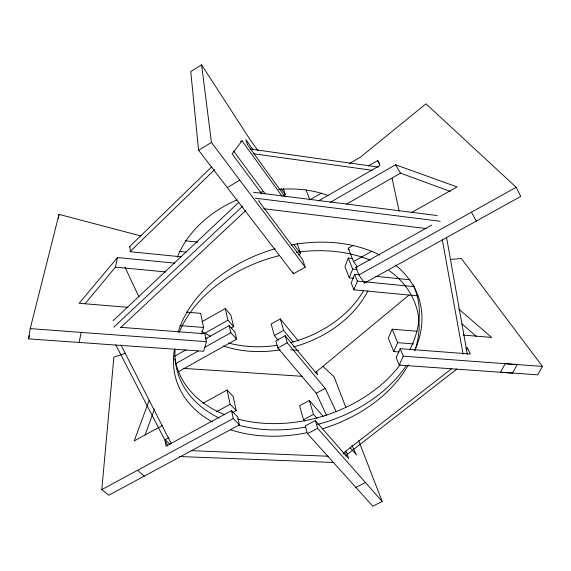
<?xml version="1.0" encoding="UTF-8"?>
<svg xmlns="http://www.w3.org/2000/svg" width="571" height="571" viewBox="0 0 571 571"><rect width="100%" height="100%" fill="white"/><g stroke="black" fill="none" stroke-linecap="round" stroke-linejoin="round"><path stroke-width="0.86" d="M168.945 437.593L165.076 439.699L166.004 446.172L231.519 410.599L237.657 416.951L239.399 424.881L108.761 495.243L101.802 489.604L113.886 357.132L125.72 353.171M120.674 327.333L204.853 333.757L206.466 341.658L203.569 351.279L28.55 338.874L30.22 328.611L59.027 214.368L140.994 235.98M58.285 218.75L59.027 214.368M79.105 342.493L81.146 332.408L206.466 341.658M85.05 303.765L115.421 267.149L117.512 257.535L174.84 263.16M28.55 338.874L29.421 335.42M201.684 333.842L203.569 327.461L200.692 313.336L186.496 312.166M145.063 435.059L154.498 409.072M149.217 400.214L134.221 440.919L162.314 425.523M352.678 258.47L348.289 258.013L344.955 266.671L349.245 277.813L353.656 278.248M349.245 277.813L352.65 269.112L348.289 258.013M359.059 274.672L354.662 274.23L351.215 282.952L353.856 289.811L418.1 295.921M353.856 289.811L357.346 281.068L354.662 274.23M417.051 331.244L392.184 329.189L388.301 338.032L393.726 351.536L399.001 351.936M393.726 351.536L397.716 342.657L392.184 329.189M400.171 348.66L396.146 357.553L399.179 365.09L512.53 373.091L517.212 364.584L403.254 356.176L400.171 348.66L470.383 354.013L467.542 348.124L465.772 347.989M399.179 365.09L403.254 356.176M466.35 350.48L467.542 348.124M542.45 366.404L537.639 374.826L500.546 372.242L505.171 363.691L542.45 366.404L461.318 258.477L450.662 259.405M282.11 196.267L242.018 140.837L232.14 153.892L261.732 193.833M117.512 257.535L79.141 303.28L127.94 307.319M129.232 246.993L211.491 167.01M129.838 251.861L214.703 169.58M113.115 320.724L238.906 202.198M113.779 327.169L242.632 206.231M120.417 327.747L245.651 210.649M315.035 372.884L409.022 295.036M343.028 453.381L451.568 368.716M345.134 456.022L456.971 369.002M257.985 150.637L249.777 139.153L201.584 64.808L190.757 71.532L198.58 150.237L293.508 273.766L305.185 267.171L302.637 259.641L259.234 201.663L258.72 199.978M198.58 150.237L211.456 142.472L201.584 64.808M240.541 141.722L242.018 140.837M227.258 187.573L239.777 180.165L305.185 267.171M283.873 195.425L285.35 194.568L283.33 188.687M349.095 163.741L360.508 157.104L425.987 103.794L516.177 187.274L520.745 196.417L364.555 283.08L358.838 274.951L355.876 267.492L431.84 225.045M310.553 199.4L321.345 193.148M368.388 165.933L377.638 160.579L379.487 163.591M318.561 200.878L379.979 165.419L377.638 160.579M330.274 202.312L395.517 164.755L457.028 186.903L411.177 212.747M346.661 204.047L400.542 173.156L450.283 191.421M298.319 254.937L300.61 253.638L297.205 243.546M201.998 321.723L225.238 308.576L230.855 315.042L233.61 326.683L231.284 327.99M357.296 266.964L353.513 261.554L348.224 248.235L353.67 245.173M204.068 333.657L227.943 320.217L225.238 308.576M174.176 356.475L185.803 349.952M205.175 339.074L229.192 325.584L234.881 332.051L236.58 339.217L178.595 371.557M353.513 261.554L372.171 251.104M175.654 363.656L198.201 351.029M204.418 347.546L230.855 332.75L229.192 325.584M358.838 274.951L516.177 187.274M298.333 340.93L280.282 318.904L271.139 323.993L274.358 335.541L278.363 340.309M274.358 335.541L283.63 330.409L280.282 318.904M316.62 371.757L317.569 374.783L285.172 335.712L275.843 340.866L277.827 347.967L316.241 393.241L326.669 415.702M277.827 347.967L287.227 342.793L285.172 335.712M202.905 403.283L227.101 390.029L233.139 396.395L236.266 410.62L232.368 412.733M216.216 411.855L230.163 404.261L227.101 390.029M101.802 489.604L233.225 418.543L231.519 410.599M316.241 393.241L325.242 388.408L336.148 411.67M323.314 416.623L309.361 400.471L299.532 405.738L303.515 419.714L304.693 421.034M303.515 419.714L313.486 414.396L316.984 418.4M345.541 451.111L346.704 452.446L348.653 458.584L315.32 420.591L305.278 425.923L307.498 433.71L372.806 506.192L382.163 501.445L358.738 440.762M307.498 433.71L317.619 428.35L382.163 501.445M343.756 453.988L346.704 452.446M355.854 487.406L365.419 482.502M179.415 456.522L334.028 462.489M191.428 450.676L328.175 456.229M183.862 368.381L302.223 376.325M290.668 349.83L298.44 350.401M30.22 328.611L81.146 332.408M179.808 325.598L203.569 327.461M397.716 342.657L413.625 343.906M463.231 335.07L491.645 337.418L458.713 309.004M115.421 267.149L165.868 271.946M357.346 281.068L413.961 286.621M181.064 256.807L130.538 251.74L129.817 246.379M375.768 276.35L410.064 279.79M179.158 251.411L186.203 252.132M352.65 269.112L357.082 269.562M185.29 240.798L197.709 242.104M263.695 208.729L426.409 228.536M255.237 198.166L440.227 221.262M253.467 192.256L437.215 215.545M253.26 153.72L372.392 170.336M250.184 149.031L378.18 167.06M137.547 470.304L144.299 476.135M461.939 323.857L476.585 336.626M165.076 439.699L170.272 444.509M323 366.425L334.021 376.746L345.898 407.508M233.225 418.543L239.399 424.881M230.163 404.261L236.266 410.62M230.855 332.75L236.58 339.217M227.943 320.217L233.61 326.683M350.059 447.593L356.454 454.994L351.936 445.366M287.227 342.793L325.242 388.408M283.63 330.409L293.258 342.065M211.456 142.472L239.777 180.165M293.68 244.345L300.61 253.638M233.603 151.037L265.201 193.876M285.029 196.752L247.429 144.599L245.88 139.674L253.146 149.788M281.196 188.787L285.35 194.568M355.876 267.492L356.825 268.848M348.224 248.235L349.166 249.591M395.517 164.755L400.542 173.156M471.468 212.226L476.364 221.077M115.806 344.927L167.903 446.015M120.945 344.97L171.329 443.674M124.949 267.135L138.96 296.877M363.963 281.589L364.555 283.08M306.013 189.736L309.782 199.843M292.973 272.082L293.508 273.766M309.361 400.471L313.486 414.396M315.32 420.591L317.619 428.35M392.041 178.131L399.122 211.149M442.311 239.863L463.117 354.248M446.558 237.415L467.363 354.405M388.88 270.426A125.434 89.233 -16.7 0 1 414.739 350.765M408.336 364.883A125.434 89.233 -16.7 0 1 322.629 428.721M306.648 432.782A125.434 89.233 -16.7 0 1 230.441 429.742M212.505 422.005A125.434 89.233 -16.7 0 1 174.448 349.159M179.301 332.293A125.434 89.233 -16.7 0 1 279.333 255.63M296.563 252.303A125.434 89.233 -16.7 0 1 370.194 260.183M395.418 265.115A126.17 90.282 -17 0 1 414.96 350.08M406.488 365.369A126.17 90.282 -17 0 1 317.433 424.446M305.82 427.029A126.17 90.282 -17 0 1 238.371 425.138M219.264 418.051A126.17 90.282 -17 0 1 175.076 349.017M178.145 332.208A126.17 90.282 -17 0 1 275.122 248.778M291.053 245.016A126.17 90.282 -17 0 1 379.808 255.066M413.19 284.822A125.327 90.204 -17 0 1 409.764 349.666M400.157 364.805A125.327 90.204 -17 0 1 237.793 419.021M224.917 414.753A125.327 90.204 -17 0 1 174.883 358.859M367.917 290.832A103.701 78.998 -16.7 0 1 293.444 346.954M280.147 349.837A103.701 78.998 -16.7 0 1 223.225 345.94M207.059 338.703A103.701 78.998 -16.7 0 1 205.403 337.732M177.345 257.193A103.701 78.998 -16.7 0 1 237.065 199.886M260.083 192.356A103.701 78.998 -16.7 0 1 263.838 191.542M278.498 189.429A103.701 78.998 -16.7 0 1 328.461 195.667M363.613 290.71A103.13 78.891 -16.7 0 1 290.689 342.536M277.106 345.312A103.13 78.891 -16.7 0 1 228.321 342.964M210.606 336.276A103.13 78.891 -16.7 0 1 201.684 331.123"/></g></svg>
